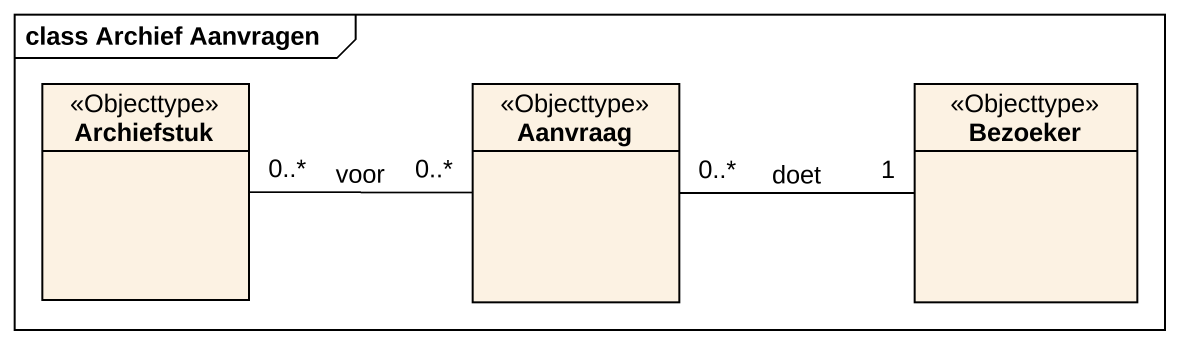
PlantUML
@startuml
mainframe class Archief Aanvragen
hide circle
hide empty members
class Archiefstuk <<Objecttype>>
class Aanvraag <<Objecttype>>
class Bezoeker <<Objecttype>>
Aanvraag "0..*" -left- "0..*" Archiefstuk : voor
Bezoeker "1" -left- "0..*" Aanvraag : doet
@enduml
